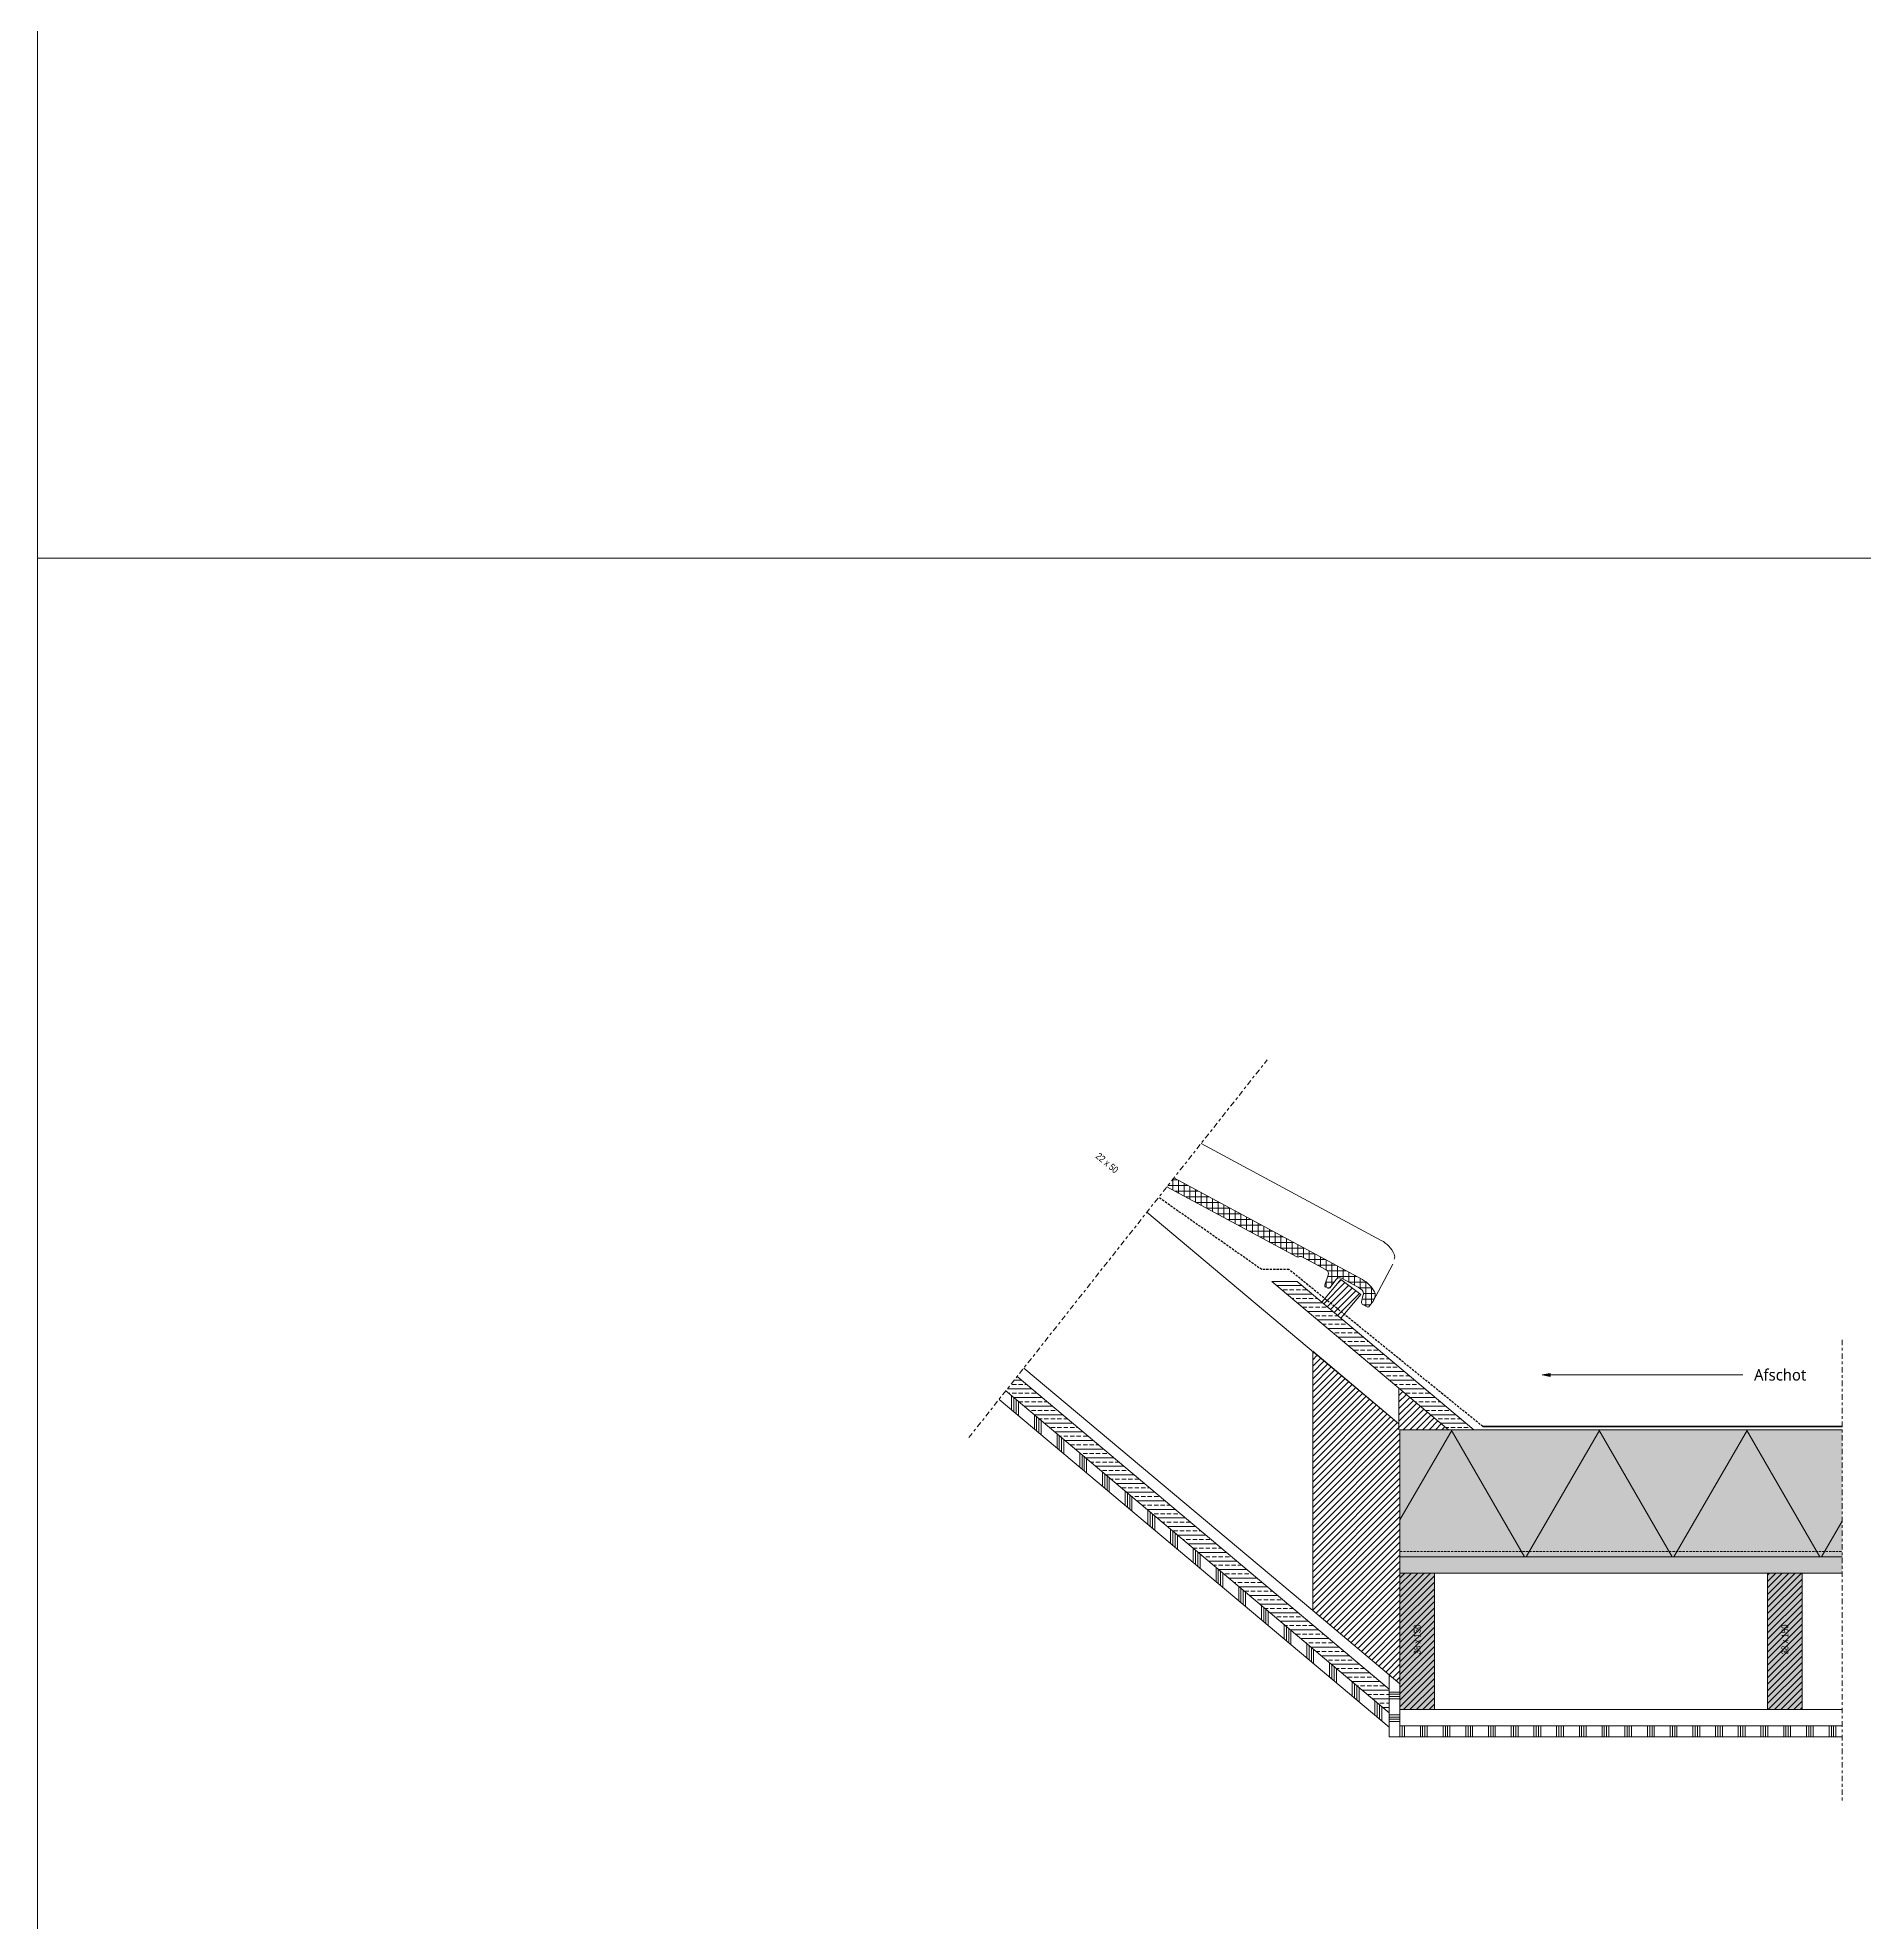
# Model space of a CAD drawing. Header units: millimetres. Extents: x 1813 to 34621, y -2347 to 13791.
# Drawn here: x 1813 to 3824, y 1289 to 3364 of the extents above; entities that cross this region are included whole.
import ezdxf

# ---------------------------------------------------------------- set-up
doc = ezdxf.new("R2010")
doc.units = ezdxf.units.MM
doc.linetypes.add('MV_center', pattern=[15, 6, -3, 3, -3])
doc.linetypes.add('MV_hidden', pattern=[3.75, 2.5, -1.25])
for name, color, linetype, lineweight in [('A-ANNO-NOTE', 131, 'Continuous', 18), ('A-DETL', 90, 'Continuous', 13), ('A-DETL-GENF', 92, 'Continuous', 18), ('A-DETL-MEDM', 33, 'Continuous', 18), ('A-DETL-THIN', 151, 'Continuous', 18), ('G-ANNO-TEXT', 231, 'Continuous', 13)]:
    doc.layers.add(name, color=color, linetype=linetype, lineweight=lineweight)
doc.styles.add('Segoe UI_3', font='segoeui.ttf', dxfattribs={"height": 12.5})
doc.styles.add('Swis721 Cn BT_1', font='swissc.ttf', dxfattribs={"height": 7.5})
pattern_1 = [(0, (0, 0), (0, 9.476), []), (0, (0, 4.738), (0, 9.476), [4.738, -2.369])]
pattern_2 = [(90, (10, 0), (-25, 1e-15), []), (90, (12.5, 0), (-25, 1e-15), []), (90, (15, 0), (-25, 1e-15), []), (90, (17.5, 0), (-25, 1e-15), [])]
pattern_3 = [(45, (0, 0), (-3.535534, 3.535534), [])]

# ---------------------------------------------------------------- blocks, each defined once
blk = doc.blocks.new('42 isolatie - Type 1-5090786-Details Verbouwingen')
at = {"layer": 'A-DETL-GENF'}
h = blk.add_hatch(color=256, dxfattribs=at)
h.paths.add_polyline_path([(1233.5, 0.8), (1233.5, 140.8), (807.3, 140.8), (807.3, 0.8), (1189.5, 0.8)])
h.paths.add_polyline_path([(487.3, 0.8), (487.3, 140.8), (0.3, 140.8), (0.3, 0.8), (243.5, 0.8)])
at = {"layer": 'A-DETL-GENF', "lineweight": 13}
h = blk.add_hatch(dxfattribs=at)
h.set_pattern_fill('FP_5', color=256, style=0, pattern_type=2)
h.set_pattern_definition([(60, (-857.8, 704), (-121.936, 70.4), []), (120, (-857.8, 704), (-121.936, -70.4), [])])
h.paths.add_polyline_path([(1233.5, 0.8), (1233.5, 140.8), (807.3, 140.8), (807.3, 0.8), (1189.5, 0.8)])
h.paths.add_polyline_path([(487.3, 0.8), (487.3, 140.8), (0.3, 140.8), (0.3, 0.8), (243.5, 0.8)])
at = {"layer": 'A-DETL-GENF'}
for p, q in [((53.5, 140.8), (0.3, 140.8)), ((0.3, 140.8), (0.3, 0.8)), ((487.3, 140.8), (53.5, 140.8)), ((487.3, 140.8), (53.5, 140.8)), ((1189.5, 140.8), (807.3, 140.8)), ((1189.5, 140.8), (807.3, 140.8)), ((1233.5, 140.8), (1189.5, 140.8)), ((0.3, 0.8), (487.3, 0.8)), ((0.3, 0.8), (487.3, 0.8)), ((807.3, 0.8), (1233.5, 0.8)), ((807.3, 0.8), (1233.5, 0.8))]:
    blk.add_line(p, q, dxfattribs=at)
blk = doc.blocks.new('00 hout_rechthoekig_sls1 - Vuren 38x150-5090787-Details Verbouwingen')
at = {"layer": 'A-DETL-GENF', "lineweight": 13}
blk.add_hatch(color=256, dxfattribs=at).paths.add_polyline_path([(0, 38), (0, 0), (150, 0), (150, 38), (28.2, 38)])
at = {"layer": 'A-DETL-MEDM', "lineweight": 13}
h = blk.add_hatch(dxfattribs=at)
h.set_pattern_fill('FP_208', color=256, style=0, pattern_type=2)
h.set_pattern_definition([(315, (-1523.295, 3350.486), (3.535534, 3.535534), [])])
h.paths.add_polyline_path([(0, 38), (0, 0), (150, 0), (150, 38), (28.2, 38)])
at = {"layer": 'A-DETL-MEDM'}
for p, q in [((28.2, 38), (0, 38)), ((0, 38), (0, 0)), ((28.2, 38), (0, 38)), ((150, 38), (28.2, 38)), ((150, 38), (28.2, 38)), ((150, 0), (150, 38)), ((150, 0), (150, 38)), ((150, 0), (150, 38)), ((0, 0), (150, 0))]:
    blk.add_line(p, q, dxfattribs=at)
blk = doc.blocks.new('00 hout_rechthoekig_sls1 - Vuren 38x150-V138-Details Verbouwingen')
at = {"layer": 'A-DETL-GENF', "lineweight": 13}
blk.add_hatch(color=256, dxfattribs=at).paths.add_polyline_path([(0, 0), (150, 0), (150, 38), (0, 38)])
at = {"layer": 'A-DETL-MEDM', "lineweight": 13}
h = blk.add_hatch(dxfattribs=at)
h.set_pattern_fill('FP_209', color=256, style=0, pattern_type=2)
h.set_pattern_definition([(315, (-1523.295, 3755.251), (3.535534, 3.535534), [])])
h.paths.add_polyline_path([(0, 0), (150, 0), (150, 38), (0, 38)])
at = {"layer": 'A-DETL-MEDM'}
for p, q in [((150, 38), (0, 38)), ((0, 38), (0, 0)), ((150, 38), (0, 38)), ((150, 0), (150, 38)), ((150, 0), (150, 38)), ((150, 0), (150, 38)), ((0, 0), (150, 0))]:
    blk.add_line(p, q, dxfattribs=at)
blk = doc.blocks.new('NLRS_00_DI_maskeer - Type 1-4234725-Details Verbouwingen')
at = {"layer": 'A-DETL-GENF', "linetype": 'MV_center'}
blk.add_line((-100, 0), (408, 0), dxfattribs=at)
blk = doc.blocks.new('NLRS_00_DI_maskeer - Type 1-5090792-Details Verbouwingen')
at = {"layer": 'A-DETL-GENF', "linetype": 'MV_center'}
blk.add_line((430.1, 0), (-100, 0), dxfattribs=at)

msp = doc.modelspace()

# ---------------------------------------------------------------- hatches: boundary and pattern name
at = {"layer": 'A-DETL-GENF', "lineweight": 13}
h = msp.add_hatch(dxfattribs=at)
h.set_pattern_fill('FP_19', color=254, style=0, pattern_type=2)
h.set_pattern_definition([(0, (0, 0), (0, 6.25), []), (90, (0, 0), (-6.25, 4e-16), [])])
h.paths.add_polyline_path([(3277.3, 1966.3), (3277.8, 1966.4), (3278.2, 1966.6), (3282.6, 1972.1), (3284.7, 1977), (3285.2, 1978.5), (3285.3, 1980.1), (3285.1, 1981.7), (3284.5, 1983.2), (3280.9, 1988.4), (3276.4, 1992.9), (3271.2, 1996.6), (3063.7, 2108.4), (3055.9, 2098.6), (3199.5, 2021.3), (3199.9, 2021.3), (3200.3, 2021.3), (3200.7, 2021.4), (3201.6, 2021.9), (3202.3, 2022.1), (3202.9, 2022.1), (3203.5, 2022), (3204.1, 2021.8), (3231.3, 2007.1), (3232.2, 2006.5), (3232.9, 2005.6), (3233.4, 2004.6), (3233.7, 2003.6), (3233.7, 2002.4), (3233.5, 2001.4), (3229.7, 1990.2), (3229.7, 1989.8), (3229.8, 1989.4), (3230, 1989), (3230.3, 1988.6), (3230.7, 1988.4), (3233.4, 1987), (3233.8, 1986.9), (3234.3, 1987), (3234.7, 1987.1), (3235.1, 1987.3), (3235.4, 1987.6), (3242.3, 1996.6), (3243.1, 1997.4), (3244, 1998), (3245.1, 1998.4), (3246.2, 1998.5), (3247.3, 1998.4), (3248.3, 1998), (3265.2, 1988.9), (3268.1, 1987), (3270.8, 1984.8), (3271.5, 1984.1), (3272, 1983.2), (3272.2, 1982.2), (3272.3, 1981.2), (3272.2, 1980.2), (3270.2, 1971.6), (3270.2, 1971), (3270.4, 1970.4), (3270.7, 1969.9), (3271.1, 1969.4), (3271.6, 1969), (3276.4, 1966.5), (3276.9, 1966.3)])
h = msp.add_hatch(dxfattribs=at)
h.set_pattern_fill('FP_11', color=250, style=0, pattern_type=2)
h.set_pattern_definition(pattern_1)
h.paths.add_polyline_path([(3393.8, 1831.3), (3199.4, 1994.3), (3171.4, 1994.3), (3365.8, 1831.3)])
h = msp.add_hatch(dxfattribs=at)
h.set_pattern_fill('FP_12', color=250, style=0, pattern_type=2)
h.set_pattern_definition(pattern_3)
h.paths.add_polyline_path([(3247.5, 1954), (3269.4, 1980.1), (3247.4, 1996.5), (3226.4, 1971.7)])
h = msp.add_hatch(dxfattribs=at)
h.set_pattern_fill('FP_12', color=250, style=0, pattern_type=2)
h.set_pattern_definition(pattern_3)
h.paths.add_polyline_path([(3312.5, 1551.5), (3312.5, 1831.3), (3311.4, 1831.3), (3311.4, 1837.9), (3216.5, 1917.6), (3216.5, 1632.1), (3306.9, 1556.2)])
h = msp.add_hatch(dxfattribs=at)
h.set_pattern_fill('FP_11', color=250, style=0, pattern_type=2)
h.set_pattern_definition(pattern_1)
h.paths.add_polyline_path([(3300.5, 1519.5), (3300.5, 1545.6), (2891, 1889.8), (2878.6, 1874.1), (3296, 1523.3)])
h = msp.add_hatch(dxfattribs=at)
h.set_pattern_fill('FP_13', color=254, style=0, pattern_type=2)
h.set_pattern_definition(pattern_2)
h.paths.add_polyline_path([(3300.5, 1503.8), (3300.5, 1519.5), (2878.6, 1874.1), (2871.2, 1864.6), (3238.1, 1556.2)])
h = msp.add_hatch(dxfattribs=at)
h.set_pattern_fill('FP_12', color=250, style=0, pattern_type=2)
h.set_pattern_definition(pattern_3)
h.paths.add_polyline_path([(3365.8, 1831.3), (3311.4, 1876.9), (3311.4, 1831.3)])
h = msp.add_hatch(dxfattribs=at)
h.set_pattern_fill('FP_11', color=250, style=0, pattern_type=2)
h.set_pattern_definition(pattern_1)
h.paths.add_polyline_path([(4503.7, 1673.3), (4621.8, 1673.3), (4621.8, 1691.3), (4119.5, 1691.3), (4119.5, 1673.3), (4357.7, 1673.3)])
h.paths.add_polyline_path([(3555.7, 1673.3), (3799.5, 1673.3), (3799.5, 1691.3), (3312.5, 1691.3), (3312.5, 1673.3), (3350.5, 1673.3)])
h = msp.add_hatch(dxfattribs=at)
h.set_pattern_fill('FP_9', color=254, style=0, pattern_type=2)
h.set_pattern_definition([(0, (0, 10), (0, 25), []), (0, (0, 12.5), (0, 25), []), (0, (0, 15), (0, 25), []), (0, (0, 17.5), (0, 25), [])])
h.paths.add_polyline_path([(3312.5, 1493.3), (3312.5, 1551.5), (3300.5, 1561.6), (3300.5, 1493.3)])
h = msp.add_hatch(dxfattribs=at)
h.set_pattern_fill('FP_13', color=254, style=0, pattern_type=2)
h.set_pattern_definition(pattern_2)
h.paths.add_polyline_path([(4401.5, 1493.3), (4439.5, 1493.3), (4439.5, 1505.3), (4119.5, 1505.3), (4119.5, 1493.3), (4119.5, 1493.3)])
h.paths.add_polyline_path([(3312.5, 1493.3), (3799.5, 1493.3), (3799.5, 1505.3), (3312.5, 1505.3)])
at = {"layer": 'G-ANNO-TEXT'}
msp.add_hatch(color=7, dxfattribs=at).paths.add_polyline_path([(3469, 1891.6), (3478, 1890), (3478, 1893.2)])

# ---------------------------------------------------------------- linework, layer by layer
at = {"layer": 'A-DETL', "lineweight": 18}
for p, q in [((1812.7, 2790.7), (1812.7, 5599.5)), ((6027.7, 2790.7), (1812.7, 2790.7)), ((1812.7, -18.1), (1812.7, 2790.7)), ((3093.7, 2146.4), (3291.9, 2039.7)), ((3304.8, 2013.4), (3282.6, 1972.1)), ((3365.8, 1831.3), (3311.4, 1876.9)), ((3311.4, 1876.9), (3311.4, 1831.3)), ((3300.5, 1561.6), (3300.5, 1519.5)), ((3312.5, 1493.3), (3312.5, 1523.3)), ((3717.3, 1523.3), (3350.5, 1523.3)), ((3799.5, 1523.3), (3755.3, 1523.3)), ((3300.5, 1503.8), (3300.5, 1493.3)), ((3312.5, 1505.3), (3799.5, 1505.3)), ((3300.5, 1493.3), (3312.5, 1493.3))]:
    msp.add_line(p, q, dxfattribs=at)
at = {"layer": 'A-DETL', "linetype": 'MV_hidden', "lineweight": 25}
for p, q in [((3160.4, 2007.5), (3046.8, 2087)), ((3190.4, 2007.5), (3160.4, 2007.5)), ((3403.7, 1834.8), (3190.4, 2007.5))]:
    msp.add_line(p, q, dxfattribs=at)
at = {"layer": 'A-DETL'}
for p, q in [((3311.4, 1837.9), (3033.9, 2070.7)), ((3300.5, 1545.6), (2891, 1889.8)), ((3300.5, 1519.5), (2878.6, 1874.1)), ((2871.2, 1864.6), (3300.5, 1503.8)), ((3312.5, 1691.3), (3312.5, 1673.3)), ((3350.5, 1673.3), (3717.3, 1673.3)), ((3755.3, 1673.3), (3799.5, 1673.3)), ((3300.5, 1503.8), (3300.5, 1519.5))]:
    msp.add_line(p, q, dxfattribs=at)
at = {"layer": 'A-DETL', "lineweight": 35}
msp.add_line((3403.7, 1834.8), (3799.5, 1834.8), dxfattribs=at)
at = {"layer": 'A-DETL', "linetype": 'MV_hidden', "lineweight": 18}
msp.add_line((3312.5, 1697.3), (3799.5, 1697.3), dxfattribs=at)
at = {"layer": 'A-DETL', "lineweight": 18}
for centre, radius, start, end in [((3276.6, 2011.1), 32.4, 24.3961, 61.6965), ((3299.2, 2021.5), 7.54, 340.3152, 23.448)]:
    msp.add_arc(centre, radius, start, end, dxfattribs=at)
at = {"layer": 'A-DETL-THIN'}
for p, q in [((3055.9, 2098.6), (3199.1, 2021.5)), ((3271.2, 1996.6), (3063.7, 2108.4)), ((3204.1, 2021.8), (3231.3, 2007.1)), ((3171.4, 1994.3), (3311.4, 1876.9)), ((3199.4, 1994.3), (3171.4, 1994.3)), ((3226.4, 1971.7), (3199.4, 1994.3)), ((3247.4, 1996.5), (3226.4, 1971.7)), ((3233.5, 2001.4), (3229.8, 1990.6)), ((3235.4, 1987.6), (3242.3, 1996.6)), ((3269.4, 1980.1), (3247.4, 1996.5)), ((3248.3, 1998), (3265.2, 1988.9)), ((3226.4, 1971.7), (3247.5, 1954)), ((3230.7, 1988.4), (3233, 1987.1)), ((3247.5, 1954), (3269.4, 1980.1)), ((3272.2, 1980.2), (3270.3, 1972.2)), ((3280.1, 1969), (3282.6, 1972.1)), ((3282.6, 1972.1), (3284.7, 1977)), ((3393.8, 1831.3), (3247.5, 1954)), ((3271.6, 1969), (3276.4, 1966.5)), ((3278.2, 1966.6), (3280.1, 1969)), ((3311.4, 1837.9), (3216.5, 1917.6)), ((3216.5, 1917.6), (3216.5, 1632.1)), ((3216.5, 1632.1), (2898.3, 1899)), ((3312.5, 1551.5), (3312.5, 1831.3)), ((3216.5, 1632.1), (3312.5, 1551.5)), ((3312.5, 1493.3), (3799.5, 1493.3))]:
    msp.add_line(p, q, dxfattribs=at)
for centre, radius, start, end in [((3200, 2023.1), 1.87, 241.6375, 304.0609), ((3202.7, 2019.2), 2.92, 62.2722, 124.6552), ((3229, 2003), 4.72, 340.162, 61.14), ((3246.1, 1993.7), 4.76, 62.6146, 142.903), ((3253.4, 1965.7), 35.6, 29.3335, 60.0364), ((3231.6, 1990), 1.88, 160.9832, 241.4639), ((3233.9, 1988.8), 1.88, 241.8761, 322.3685), ((3251.4, 1963.7), 28.7, 47.4012, 61.3817), ((3273, 1971.5), 2.83, 165.5902, 240.9437), ((3267.6, 1981.4), 4.75, 346.1821, 46.4838), ((3278.4, 1979.9), 6.94, 335.8551, 28.2281), ((3277.2, 1968.2), 1.91, 246.1024, 302.3761)]:
    msp.add_arc(centre, radius, start, end, dxfattribs=at)
at = {"layer": 'G-ANNO-TEXT', "color": 250}
for p, q in [((3478, 1893.2), (3469, 1891.6)), ((3469, 1891.6), (3478, 1890)), ((3469, 1891.6), (3688.6, 1891.6)), ((3478, 1890), (3478, 1893.2)), ((3688.6, 1891.6), (3689.9, 1891.6))]:
    msp.add_line(p, q, dxfattribs=at)

# ---------------------------------------------------------------- block references
at = {"layer": 'A-DETL-GENF', "linetype": 'MV_center'}
for name, p, rotation in [('NLRS_00_DI_maskeer - Type 1-5090792-Details Verbouwingen', (3104.5, 2160.1), 231.6976067346383), ('NLRS_00_DI_maskeer - Type 1-4234725-Details Verbouwingen', (3799.5, 1830.3), 269.9999999999999)]:
    msp.add_blockref(name, p, dxfattribs=dict(at, rotation=rotation))
at = {"layer": 'A-DETL-GENF'}
msp.add_blockref('42 isolatie - Type 1-5090786-Details Verbouwingen', (3312.2, 1690.5), dxfattribs=at)
at = {"layer": 'A-DETL-MEDM', "lineweight": 13, "rotation": 89.99999999999967}
for name, p in [('00 hout_rechthoekig_sls1 - Vuren 38x150-5090787-Details Verbouwingen', (3350.5, 1523.3)), ('00 hout_rechthoekig_sls1 - Vuren 38x150-V138-Details Verbouwingen', (3755.3, 1523.3))]:
    msp.add_blockref(name, p, dxfattribs=at)

# ---------------------------------------------------------------- texts
at = {"layer": 'A-ANNO-NOTE', "lineweight": 13, "char_height": 7.5, "attachment_point": 1, "style": 'Swis721 Cn BT_1'}
for s, insert, width, rotation in [('22 x 50', (2981.8, 2136.9), 32.869, 319.9552), ('38 x 150', (3327.8, 1583.9), 38.481, 90), ('38 x 150', (3732.6, 1583.9), 38.481, 90)]:
    msp.add_mtext(s, dxfattribs=dict(at, insert=insert, width=width, rotation=rotation))
at = {"layer": 'G-ANNO-TEXT', "color": 7, "insert": (3702.4, 1897.9), "char_height": 12.5, "width": 70.549, "attachment_point": 1, "style": 'Segoe UI_3'}
msp.add_mtext('Afschot', dxfattribs=at)

doc.saveas('drawing.dxf')
